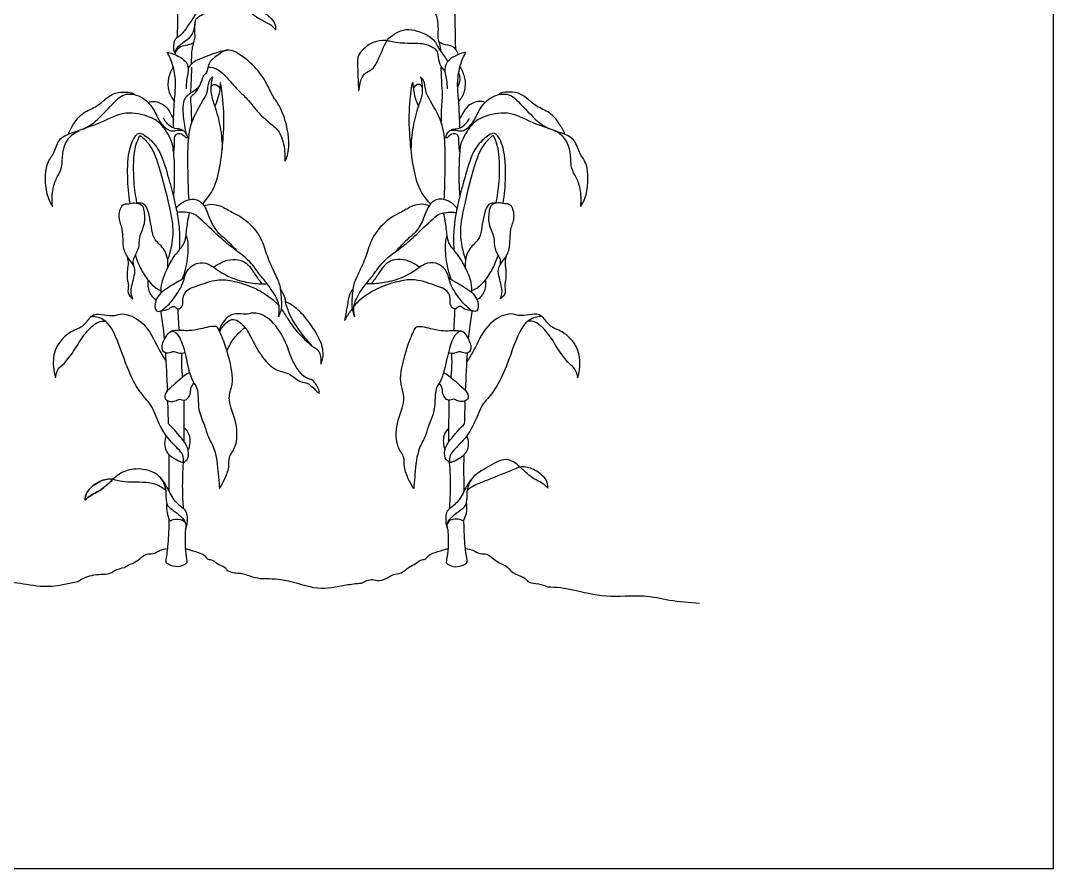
# Model space of a CAD drawing. Header units: millimetres. Extents: x 0.2 to 24.3, y 8.3 to 14.
# Drawn here: x 13.615 to 16.884, y 8.339 to 11.024 of the extents above; entities that cross this region are included whole.
import ezdxf

# ---------------------------------------------------------------- set-up
doc = ezdxf.new("R2010")
doc.units = ezdxf.units.MM
for name, color, linetype, true_color in [('AG-DIAGRAM', 7, 'Continuous', 0xfecc66), ('AG-PLANTS', 7, 'Continuous', 0x66ccff), ('X-VPRT', 6, 'Continuous', 0xff00ff)]:
    doc.layers.add(name, color=color, linetype=linetype, true_color=true_color)

msp = doc.modelspace()

# ---------------------------------------------------------------- linework, layer by layer
at = {"layer": 'AG-DIAGRAM'}
for points, knots in [([(13.9068, 9.5713), (13.8964, 9.5617), (13.8734, 9.538), (13.8305, 9.5185), (13.8226, 9.509), (13.8186, 9.5049), (13.819, 9.5138), (13.821, 9.5335), (13.8585, 9.5643), (13.8864, 9.5726), (13.9068, 9.5713)], [-0.676962, -0.676962, -0.676962, -0.676962, -0.433443, -0.141519, 0.030395, 0.030395, 0.030395, 0.245043, 0.527838, 0.790182, 0.790182, 0.790182, 0.790182]), ([(13.9448, 9.2919), (13.9525, 9.3003), (13.9795, 9.305), (14.0109, 9.3391), (14.0335, 9.3323), (14.0562, 9.3482), (14.0689, 9.3498), (14.0803, 9.3525)], [6.913221, 6.913221, 6.913221, 6.913221, 7.162719, 7.432729, 7.61855, 7.825475, 8.012018, 8.012018, 8.012018, 8.012018]), ([(14.1355, 9.3517), (14.1405, 9.3503), (14.1582, 9.3447), (14.1826, 9.3388), (14.1991, 9.3293), (14.2069, 9.3155), (14.2229, 9.3185), (14.2416, 9.2989), (14.2587, 9.2956), (14.2654, 9.2872), (14.2673, 9.2842)], [2.474074, 2.474074, 2.474074, 2.474074, 2.564569, 2.797773, 2.967414, 3.113003, 3.259356, 3.459927, 3.640238, 3.726762, 3.726762, 3.726762, 3.726762]), ([(14.8386, 9.2886), (14.8472, 9.2962), (14.8612, 9.2989), (14.8799, 9.3185), (14.8959, 9.3155), (14.9037, 9.3293), (14.9201, 9.3388), (14.9446, 9.3447), (14.9623, 9.3503), (14.9673, 9.3517)], [7.080779, 7.080779, 7.080779, 7.080779, 7.267547, 7.475301, 7.626894, 7.777697, 7.953413, 8.194969, 8.288704, 8.288704, 8.288704, 8.288704]), ([(15.0224, 9.3525), (15.0338, 9.3498), (15.0466, 9.3482), (15.0692, 9.3323), (15.0919, 9.3391), (15.1232, 9.305), (15.1503, 9.3003), (15.1613, 9.2871)], [-2.111486, -2.111486, -2.111486, -2.111486, -1.917724, -1.702791, -1.509778, -1.229319, -0.970166, -0.970166, -0.970166, -0.970166]), ([(13.2653, 9.2947), (13.2947, 9.2951), (13.3828, 9.2415), (13.4413, 9.2643), (13.5458, 9.2491), (13.6238, 9.2422), (13.6982, 9.2256), (13.7669, 9.2414), (13.7955, 9.2479)], [3.668704, 3.668704, 3.668704, 3.668704, 4.106285, 4.423471, 4.822129, 5.176903, 5.556035, 5.823104, 5.823104, 5.823104, 5.823104]), ([(13.7955, 9.2479), (13.8107, 9.2577), (13.8452, 9.2712), (13.875, 9.2694), (13.9009, 9.2732), (13.9114, 9.2837), (13.9336, 9.2905), (13.9448, 9.2919)], [5.823104, 5.823104, 5.823104, 5.823104, 6.116234, 6.336869, 6.530063, 6.681879, 6.913221, 6.913221, 6.913221, 6.913221]), ([(14.6932, 9.2424), (14.7037, 9.2489), (14.7293, 9.2573), (14.7484, 9.247), (14.7794, 9.2586), (14.7895, 9.2701), (14.8133, 9.2704), (14.8307, 9.2818), (14.8386, 9.2886)], [5.877446, 5.877446, 5.877446, 5.877446, 6.120031, 6.302371, 6.520517, 6.673715, 6.858598, 7.080779, 7.080779, 7.080779, 7.080779]), ([(15.1613, 9.2871), (15.1653, 9.2824), (15.175, 9.2738), (15.1894, 9.2676), (15.2134, 9.2588), (15.2221, 9.2419), (15.2553, 9.2414), (15.2732, 9.2344), (15.2827, 9.231)], [-0.970166, -0.970166, -0.970166, -0.970166, -0.799055, -0.638558, -0.442637, -0.278995, -0.060521, 0.157958, 0.157958, 0.157958, 0.157958]), ([(14.2673, 9.2842), (14.2732, 9.2804), (14.2861, 9.2741), (14.3069, 9.2745), (14.3235, 9.2717), (14.3421, 9.2634), (14.3616, 9.2589), (14.3716, 9.2572)], [3.7267618, 3.7267618, 3.7267618, 3.7267618, 3.9090541, 4.0888035, 4.2494541, 4.4277588, 4.6474264, 4.6474264, 4.6474264, 4.6474264]), ([(14.3716, 9.2572), (14.3985, 9.2573), (14.4684, 9.2543), (14.5523, 9.2162), (14.6278, 9.2354), (14.6772, 9.2411), (14.6932, 9.2424)], [4.647426, 4.647426, 4.647426, 4.647426, 4.893941, 5.308935, 5.688449, 5.877446, 5.877446, 5.877446, 5.877446]), ([(15.2827, 9.231), (15.3114, 9.2302), (15.3641, 9.2229), (15.4676, 9.1944), (15.5863, 9.2084), (15.6674, 9.1858), (15.7317, 9.1811), (15.7633, 9.1789)], [0.157958, 0.157958, 0.157958, 0.157958, 0.507822, 0.924989, 1.360763, 1.729037, 2.120616, 2.120616, 2.120616, 2.120616])]:
    msp.add_open_spline(points, degree=3, knots=knots, dxfattribs=at)
at = {"layer": 'AG-PLANTS'}
for points, knots in [([(14.1109, 10.9714), (14.1119, 10.999), (14.113, 11.0542), (14.1126, 11.0968), (14.1121, 11.118)], [0, 0, 0, 0, 0.3619, 0.6794063, 0.6794063, 0.6794063, 0.6794063]), ([(14.9919, 10.9332), (14.9908, 10.999), (14.9898, 11.0542), (14.9902, 11.0968), (14.9907, 11.118)], [0, 0, 0, 0, 0.3619, 0.6794063, 0.6794063, 0.6794063, 0.6794063]), ([(14.4214, 10.9946), (14.4193, 10.998), (14.4151, 11.0054), (14.389, 11.0203), (14.3649, 11.0307), (14.3351, 11.0562), (14.3186, 11.075), (14.2846, 11.0958), (14.2496, 11.1012), (14.1795, 11.0739), (14.1661, 11.0369), (14.1448, 11.0116), (14.1273, 10.9801), (14.1004, 10.9674), (14.0966, 10.9379), (14.1006, 10.9249), (14.1035, 10.9189)], [3.001391, 3.001391, 3.001391, 3.001391, 3.139353, 3.350972, 3.562154, 3.80562, 4.009123, 4.250913, 4.489698, 4.822479, 5.065886, 5.292781, 5.528983, 5.73772, 5.94176, 6.120172, 6.120172, 6.120172, 6.120172]), ([(14.1035, 10.9167), (14.1035, 10.9223), (14.1027, 10.935), (14.1332, 10.9587), (14.1507, 10.9695), (14.1648, 10.9923), (14.1669, 11.0236), (14.1711, 11.0341), (14.2107, 11.0566), (14.2692, 11.0511), (14.3217, 11.0591), (14.3343, 11.0647), (14.3748, 11.0593), (14.4021, 11.0372), (14.4207, 11.0163), (14.4218, 11.0014), (14.4214, 10.9946)], [0, 0, 0, 0, 0.162778, 0.401388, 0.585781, 0.788245, 1.006686, 1.135053, 1.386417, 1.703827, 1.985013, 2.132404, 2.376252, 2.616288, 2.821349, 3.001391, 3.001391, 3.001391, 3.001391]), ([(14.9351, 11.0233), (14.9337, 11.031), (14.931, 11.0419), (14.9201, 11.0632), (14.9128, 11.0713), (14.9089, 11.0751)], [0, 0, 0, 0, 0.1643518, 0.3560535, 0.5175609, 0.5175609, 0.5175609, 0.5175609]), ([(14.1555, 10.887), (14.1559, 10.905), (14.1565, 10.9347), (14.1627, 10.9545), (14.1679, 10.9721), (14.165, 10.9885), (14.1664, 11.0117), (14.1677, 11.0233)], [0.54148, 0.54148, 0.54148, 0.54148, 0.812974, 0.994043, 1.156618, 1.318623, 1.554096, 1.554096, 1.554096, 1.554096]), ([(14.9458, 10.9254), (14.9435, 10.9435), (14.94, 10.9545), (14.9349, 10.9721), (14.9378, 10.9885), (14.9364, 11.0117), (14.9351, 11.0233)], [0.7477215, 0.7477215, 0.7477215, 0.7477215, 0.9447326, 1.1216225, 1.2978912, 1.5540965, 1.5540965, 1.5540965, 1.5540965]), ([(14.6814, 10.8933), (14.6835, 10.7691), (14.6877, 10.8486), (14.7138, 10.8634), (14.7379, 10.8738), (14.7676, 10.9549), (14.7842, 10.9737), (14.8182, 10.9945), (14.8532, 10.9999), (14.9233, 10.9726), (14.9367, 10.9357), (14.9543, 10.9148), (14.9634, 10.8999), (14.9666, 10.8952)], [0, 0, 0, 0, 0.137962, 0.349581, 0.560762, 0.804229, 1.007732, 1.249522, 1.488307, 1.821087, 2.064495, 2.29139, 2.403045, 2.403045, 2.403045, 2.403045]), ([(14.1035, 10.9189), (14.1068, 10.9274), (14.116, 10.9459), (14.1511, 10.9475), (14.159, 10.9536), (14.1631, 10.956)], [6.1201718, 6.1201718, 6.1201718, 6.1201718, 6.3285056, 6.5528651, 6.7036201, 6.7036201, 6.7036201, 6.7036201]), ([(14.9575, 10.8655), (14.9478, 10.8751), (14.938, 10.891), (14.9359, 10.9223), (14.9317, 10.9328), (14.8921, 10.9553), (14.8336, 10.9498), (14.7811, 10.9578), (14.7685, 10.9634), (14.7279, 10.958), (14.7006, 10.9359), (14.682, 10.915), (14.6809, 10.9001), (14.6814, 10.8933)], [0.5294, 0.5294, 0.5294, 0.5294, 0.736589, 0.960129, 1.091492, 1.348723, 1.673541, 1.96129, 2.112121, 2.361661, 2.607299, 2.817146, 3.001391, 3.001391, 3.001391, 3.001391]), ([(14.9992, 10.9189), (14.996, 10.9274), (14.9868, 10.9459), (14.9516, 10.9475), (14.9438, 10.9536), (14.9396, 10.956)], [0, 0, 0, 0, 0.2083338, 0.4326932, 0.5834483, 0.5834483, 0.5834483, 0.5834483]), ([(14.0982, 10.6841), (14.0982, 10.6937), (14.0982, 10.7127), (14.1016, 10.7789), (14.1072, 10.8293), (14.0977, 10.8852), (14.0855, 10.9117), (14.0783, 10.9242)], [0, 0, 0, 0, 0.212442, 0.531632, 0.822948, 1.116508, 1.3783, 1.3783, 1.3783, 1.3783]), ([(14.0783, 10.9242), (14.0877, 10.9225), (14.1055, 10.9173), (14.1325, 10.9006), (14.1443, 10.8858), (14.1462, 10.866), (14.1443, 10.857)], [1.3783005, 1.3783005, 1.3783005, 1.3783005, 1.5903658, 1.8104225, 1.9815942, 2.190701, 2.190701, 2.190701, 2.190701]), ([(14.2958, 10.9244), (14.287, 10.929), (14.265, 10.935), (14.2412, 10.9155), (14.2066, 10.895), (14.2066, 10.8585), (14.1908, 10.8511), (14.1842, 10.8175), (14.1609, 10.7978), (14.1256, 10.7806), (14.129, 10.7185), (14.1334, 10.683), (14.1387, 10.6648)], [4.544462, 4.544462, 4.544462, 4.544462, 4.761289, 4.977401, 5.22452, 5.446896, 5.599764, 5.821772, 6.041201, 6.273714, 6.571138, 6.871245, 6.871245, 6.871245, 6.871245]), ([(14.1449, 10.8732), (14.1497, 10.8808), (14.1622, 10.8963), (14.1942, 10.9078), (14.2467, 10.9292), (14.262, 10.93), (14.2696, 10.9308)], [0, 0, 0, 0, 0.2066577, 0.4420632, 0.7387546, 0.9287932, 0.9287932, 0.9287932, 0.9287932]), ([(14.2074, 10.877), (14.2171, 10.8766), (14.2379, 10.874), (14.2695, 10.8428), (14.2935, 10.8123), (14.3213, 10.788), (14.3505, 10.7543), (14.3711, 10.7263), (14.4139, 10.6926), (14.4414, 10.6647), (14.453, 10.6072), (14.4495, 10.5724), (14.4584, 10.5913), (14.47, 10.6439), (14.4446, 10.7441), (14.4109, 10.7847), (14.3942, 10.8277), (14.3566, 10.8808), (14.3175, 10.9117), (14.2958, 10.9244)], [0, 0, 0, 0, 0.214876, 0.475033, 0.724628, 0.966724, 1.228638, 1.466999, 1.755205, 2.005556, 2.316393, 2.509092, 2.631987, 2.926583, 3.330722, 3.617718, 3.88114, 4.199344, 4.544462, 4.544462, 4.544462, 4.544462]), ([(15.0244, 10.9242), (15.0151, 10.9225), (14.9973, 10.9173), (14.9703, 10.9006), (14.9585, 10.8858), (14.9565, 10.866), (14.9585, 10.857)], [0, 0, 0, 0, 0.2120653, 0.432122, 0.6032937, 0.8124005, 0.8124005, 0.8124005, 0.8124005]), ([(15.0045, 10.6841), (15.0046, 10.6937), (15.0046, 10.7127), (15.0011, 10.7789), (14.9956, 10.8293), (15.0051, 10.8852), (15.0173, 10.9117), (15.0244, 10.9242)], [0, 0, 0, 0, 0.212442, 0.531632, 0.822948, 1.116508, 1.3783, 1.3783, 1.3783, 1.3783]), ([(14.0975, 10.8778), (14.0906, 10.867), (14.0803, 10.843), (14.08, 10.8012), (14.0933, 10.7782), (14.1015, 10.7685)], [0, 0, 0, 0, 0.246331, 0.4983731, 0.7436107, 0.7436107, 0.7436107, 0.7436107]), ([(14.1443, 10.857), (14.1424, 10.85), (14.1395, 10.8359), (14.1381, 10.8173), (14.1381, 10.808)], [2.190701, 2.190701, 2.190701, 2.190701, 2.3757048, 2.5853502, 2.5853502, 2.5853502, 2.5853502]), ([(14.1531, 10.7946), (14.154, 10.8109), (14.1556, 10.8437), (14.1564, 10.8659), (14.1568, 10.877)], [0, 0, 0, 0, 0.2787207, 0.5083027, 0.5083027, 0.5083027, 0.5083027]), ([(14.9489, 10.8088), (14.9483, 10.8209), (14.947, 10.8471), (14.9463, 10.8659), (14.9459, 10.877)], [0.0795456, 0.0795456, 0.0795456, 0.0795456, 0.2787207, 0.5083027, 0.5083027, 0.5083027, 0.5083027]), ([(14.9585, 10.857), (14.9603, 10.85), (14.9633, 10.8359), (14.9647, 10.8173), (14.9646, 10.808)], [0, 0, 0, 0, 0.1850039, 0.3946492, 0.3946492, 0.3946492, 0.3946492]), ([(15.0011, 10.8587), (15.0041, 10.8521), (15.0057, 10.8354), (15.0022, 10.8236), (14.9992, 10.8176)], [2.7725939, 2.7725939, 2.7725939, 2.7725939, 2.9403684, 3.1187807, 3.1187807, 3.1187807, 3.1187807]), ([(15.0052, 10.8778), (15.0122, 10.867), (15.0224, 10.843), (15.0227, 10.8012), (15.0095, 10.7782), (15.0013, 10.7685)], [0, 0, 0, 0, 0.246331, 0.4983731, 0.7436107, 0.7436107, 0.7436107, 0.7436107]), ([(14.1475, 10.4575), (14.1457, 10.4876), (14.1441, 10.5469), (14.1429, 10.6442), (14.157, 10.7187), (14.2058, 10.7904), (14.2066, 10.8111), (14.2117, 10.8392), (14.2224, 10.8466)], [0, 0, 0, 0, 0.399296, 0.809245, 1.183823, 1.559943, 1.762028, 1.996298, 1.996298, 1.996298, 1.996298]), ([(14.1908, 10.4435), (14.2065, 10.4627), (14.2409, 10.5014), (14.26, 10.6727), (14.2574, 10.7594), (14.2459, 10.8462), (14.2466, 10.8009), (14.2368, 10.7701), (14.2291, 10.7529)], [0, 0, 0, 0, 0.343174, 0.852086, 1.26012, 1.556771, 1.741914, 2.040625, 2.040625, 2.040625, 2.040625]), ([(14.2224, 10.8466), (14.2174, 10.8296), (14.2137, 10.7923), (14.2302, 10.753), (14.2484, 10.6864), (14.2523, 10.64), (14.2524, 10.6161)], [1.996298, 1.996298, 1.996298, 1.996298, 2.285891, 2.545031, 2.871923, 3.208385, 3.208385, 3.208385, 3.208385]), ([(14.2169, 10.8147), (14.2196, 10.8181), (14.2269, 10.8273), (14.2413, 10.8167), (14.2454, 10.8109)], [0, 0, 0, 0, 0.1428781, 0.326789, 0.326789, 0.326789, 0.326789]), ([(14.912, 10.4435), (14.8963, 10.4627), (14.8619, 10.5014), (14.8428, 10.6727), (14.8453, 10.7594), (14.8569, 10.8462), (14.8562, 10.8009), (14.866, 10.7701), (14.8737, 10.7529)], [0, 0, 0, 0, 0.343174, 0.852086, 1.26012, 1.556771, 1.741914, 2.040625, 2.040625, 2.040625, 2.040625]), ([(14.8804, 10.8466), (14.8853, 10.8296), (14.8891, 10.7923), (14.8725, 10.753), (14.8543, 10.6864), (14.8505, 10.64), (14.8503, 10.6161)], [0, 0, 0, 0, 0.289593, 0.548733, 0.875625, 1.212087, 1.212087, 1.212087, 1.212087]), ([(14.8859, 10.8147), (14.8832, 10.8181), (14.8759, 10.8273), (14.8615, 10.8167), (14.8574, 10.8109)], [0, 0, 0, 0, 0.1428781, 0.326789, 0.326789, 0.326789, 0.326789]), ([(14.9553, 10.4575), (14.9571, 10.4876), (14.9586, 10.5469), (14.9599, 10.6442), (14.9458, 10.7187), (14.8969, 10.7904), (14.8962, 10.8111), (14.891, 10.8392), (14.8804, 10.8466)], [0, 0, 0, 0, 0.399296, 0.809245, 1.183823, 1.559943, 1.762028, 1.996298, 1.996298, 1.996298, 1.996298]), ([(13.765, 10.6639), (13.7697, 10.6758), (13.7817, 10.6984), (13.8123, 10.7365), (13.8593, 10.7504), (13.9009, 10.796), (13.9395, 10.7986), (13.9654, 10.7977), (13.9726, 10.7922), (13.9757, 10.7897)], [0, 0, 0, 0, 0.246439, 0.516784, 0.794291, 1.099812, 1.343148, 1.539636, 1.678065, 1.678065, 1.678065, 1.678065]), ([(13.815, 10.6818), (13.8278, 10.689), (13.8535, 10.7026), (13.9112, 10.7682), (13.9458, 10.7975), (14.0038, 10.7855), (14.0393, 10.7409), (14.0489, 10.7098), (14.0751, 10.6796), (14.0944, 10.6738), (14.1043, 10.6764), (14.1296, 10.679), (14.1366, 10.669), (14.1434, 10.6559), (14.1406, 10.6485), (14.1253, 10.6697), (14.0995, 10.6636), (14.1014, 10.643), (14.1003, 10.6225), (14.099, 10.6131), (14.0982, 10.6085)], [-3.662644, -3.662644, -3.662644, -3.662644, -3.398482, -3.030303, -2.767788, -2.480322, -2.186796, -1.956269, -1.71048, -1.541465, -1.411996, -1.220629, -1.084521, -0.932911, -0.859956, -0.678716, -0.498497, -0.331093, -0.14898, 0, 0, 0, 0]), ([(14.1568, 10.7019), (14.1554, 10.7213), (14.1563, 10.7583), (14.1501, 10.7849), (14.1713, 10.7961), (14.1781, 10.8115), (14.1809, 10.8193)], [0, 0, 0, 0, 0.3031861, 0.4958442, 0.6735391, 0.8716241, 0.8716241, 0.8716241, 0.8716241]), ([(14.9459, 10.7019), (14.9474, 10.7213), (14.9464, 10.7583), (14.952, 10.7981), (14.9489, 10.8088)], [0, 0, 0, 0, 0.3090031, 0.5053577, 0.5053577, 0.5053577, 0.5053577]), ([(15.0046, 10.6085), (15.0038, 10.6131), (15.0025, 10.6225), (15.0014, 10.643), (15.0033, 10.6636), (14.9774, 10.6697), (14.9622, 10.6485), (14.9594, 10.6559), (14.9661, 10.669), (14.9732, 10.679), (14.9984, 10.6764), (15.0083, 10.6738), (15.0277, 10.6796), (15.0538, 10.7098), (15.0635, 10.7409), (15.0989, 10.7855), (15.157, 10.7975), (15.1915, 10.7682), (15.2493, 10.7026), (15.2749, 10.689), (15.2878, 10.6818)], [0, 0, 0, 0, 0.14898, 0.331093, 0.498497, 0.678716, 0.859956, 0.932911, 1.084521, 1.220629, 1.411996, 1.541465, 1.71048, 1.956269, 2.186796, 2.480322, 2.767788, 3.030303, 3.398482, 3.662644, 3.662644, 3.662644, 3.662644]), ([(15.3377, 10.6639), (15.3331, 10.6758), (15.321, 10.6984), (15.2904, 10.7365), (15.2435, 10.7504), (15.2019, 10.796), (15.1633, 10.7986), (15.1374, 10.7977), (15.1302, 10.7922), (15.127, 10.7897)], [0, 0, 0, 0, 0.246439, 0.516784, 0.794291, 1.099812, 1.343148, 1.539636, 1.678065, 1.678065, 1.678065, 1.678065]), ([(14.018, 10.7651), (14.0241, 10.7673), (14.0372, 10.7713), (14.0743, 10.7579), (14.0896, 10.7284), (14.0959, 10.718), (14.0986, 10.7127)], [0, 0, 0, 0, 0.1747512, 0.4156703, 0.6414554, 0.8093482, 0.8093482, 0.8093482, 0.8093482]), ([(15.0848, 10.7651), (15.0787, 10.7673), (15.0656, 10.7713), (15.0285, 10.7579), (15.0131, 10.7284), (15.0068, 10.718), (15.0042, 10.7127)], [0, 0, 0, 0, 0.1747512, 0.4156703, 0.6414554, 0.8093482, 0.8093482, 0.8093482, 0.8093482]), ([(14.0982, 10.6085), (14.0977, 10.6186), (14.0964, 10.6391), (14.064, 10.6959), (14.0245, 10.7218), (13.9429, 10.7409), (13.8704, 10.6987), (13.7765, 10.67), (13.7312, 10.6492), (13.7199, 10.5996), (13.6896, 10.5701), (13.6919, 10.4762), (13.7071, 10.4494), (13.7152, 10.4359)], [-3.350924, -3.350924, -3.350924, -3.350924, -3.132152, -2.820757, -2.544596, -2.197662, -1.831657, -1.436867, -1.1664, -0.900963, -0.644396, -0.273625, 0, 0, 0, 0]), ([(15.3876, 10.4359), (15.3957, 10.4494), (15.4108, 10.4762), (15.4132, 10.5701), (15.3828, 10.5996), (15.3716, 10.6492), (15.3262, 10.67), (15.2324, 10.6987), (15.1599, 10.7409), (15.0783, 10.7218), (15.0388, 10.6959), (15.0064, 10.6391), (15.0051, 10.6186), (15.0046, 10.6085)], [0, 0, 0, 0, 0.273625, 0.644396, 0.900963, 1.1664, 1.436867, 1.831657, 2.197662, 2.544596, 2.820757, 3.132152, 3.350924, 3.350924, 3.350924, 3.350924]), ([(14.129, 10.676), (14.1257, 10.6778), (14.1186, 10.6824), (14.0942, 10.6801), (14.073, 10.7027), (14.0669, 10.7157)], [0, 0, 0, 0, 0.1336569, 0.3207763, 0.5820044, 0.5820044, 0.5820044, 0.5820044]), ([(14.9737, 10.676), (14.977, 10.6778), (14.9841, 10.6824), (15.0085, 10.6801), (15.0297, 10.7027), (15.0358, 10.7157)], [0, 0, 0, 0, 0.1336569, 0.3207763, 0.5820044, 0.5820044, 0.5820044, 0.5820044]), ([(13.7152, 10.4359), (13.7128, 10.4544), (13.7146, 10.4916), (13.7291, 10.53), (13.7466, 10.5553), (13.7456, 10.6011), (13.7579, 10.6483), (13.785, 10.6694), (13.7994, 10.6764)], [0, 0, 0, 0, 0.297623, 0.54943, 0.76397, 1.028508, 1.303604, 1.579005, 1.579005, 1.579005, 1.579005]), ([(13.9612, 10.4452), (13.9562, 10.4733), (13.9519, 10.5296), (13.9539, 10.6158), (13.9806, 10.6699), (13.999, 10.6669), (14.0166, 10.6546), (14.0564, 10.6187), (14.0797, 10.5351), (14.0982, 10.4713), (14.1064, 10.4301), (14.11, 10.4162), (14.1187, 10.3584), (14.1182, 10.3188), (14.1166, 10.2974)], [0, 0, 0, 0, 0.367537, 0.744329, 1.030484, 1.174215, 1.352799, 1.637044, 2.009142, 2.342453, 2.587707, 2.738224, 3.032734, 3.352022, 3.352022, 3.352022, 3.352022]), ([(15.1416, 10.4452), (15.1466, 10.4733), (15.1509, 10.5296), (15.1489, 10.6158), (15.1221, 10.6699), (15.1038, 10.6669), (15.0862, 10.6546), (15.0464, 10.6187), (15.0231, 10.5351), (15.0046, 10.4713), (14.9964, 10.4301), (14.9928, 10.4162), (14.9841, 10.3584), (14.9846, 10.3188), (14.9861, 10.2974)], [0, 0, 0, 0, 0.367537, 0.744329, 1.030484, 1.174215, 1.352799, 1.637044, 2.009142, 2.342453, 2.587707, 2.738224, 3.032734, 3.352022, 3.352022, 3.352022, 3.352022]), ([(15.3876, 10.4359), (15.39, 10.4544), (15.3882, 10.4916), (15.3737, 10.53), (15.3561, 10.5553), (15.3572, 10.6011), (15.3449, 10.6483), (15.3178, 10.6694), (15.3034, 10.6764)], [0, 0, 0, 0, 0.297623, 0.54943, 0.76397, 1.028508, 1.303604, 1.579005, 1.579005, 1.579005, 1.579005]), ([(13.983, 10.4462), (13.9783, 10.4689), (13.9716, 10.5129), (13.971, 10.6099), (13.9834, 10.6426), (13.9893, 10.6565)], [0, 0, 0, 0, 0.3317553, 0.7228644, 0.9776505, 0.9776505, 0.9776505, 0.9776505]), ([(13.9974, 10.6573), (14.0064, 10.6496), (14.0275, 10.628), (14.0546, 10.565), (14.0907, 10.4137), (14.0999, 10.3509), (14.0893, 10.2927), (14.0797, 10.267)], [0.99905, 0.99905, 0.99905, 0.99905, 1.215389, 1.554231, 2.048195, 2.374316, 2.735624, 2.735624, 2.735624, 2.735624]), ([(15.1053, 10.6573), (15.0963, 10.6496), (15.0752, 10.628), (15.0481, 10.565), (15.0121, 10.4137), (15.0029, 10.3509), (15.0134, 10.2927), (15.0231, 10.267)], [0.04535, 0.04535, 0.04535, 0.04535, 0.261689, 0.600531, 1.094496, 1.420616, 1.781924, 1.781924, 1.781924, 1.781924]), ([(15.1198, 10.4462), (15.1245, 10.4689), (15.1312, 10.5129), (15.1318, 10.6099), (15.1194, 10.6426), (15.1135, 10.6565)], [0, 0, 0, 0, 0.3317553, 0.7228643, 0.9776505, 0.9776505, 0.9776505, 0.9776505]), ([(14.0982, 10.6085), (14.1003, 10.5813), (14.1017, 10.5267), (14.0998, 10.4873), (14.0983, 10.4677)], [0, 0, 0, 0, 0.3596501, 0.6652787, 0.6652787, 0.6652787, 0.6652787]), ([(15.0046, 10.6085), (15.0025, 10.5813), (15.001, 10.5267), (15.003, 10.4873), (15.0045, 10.4677)], [0, 0, 0, 0, 0.3596501, 0.6652787, 0.6652787, 0.6652787, 0.6652787]), ([(13.9693, 10.1432), (13.9665, 10.1511), (13.9601, 10.1674), (13.9756, 10.2154), (13.9779, 10.2424), (13.9567, 10.2701), (13.9362, 10.2994), (13.941, 10.3651), (13.9214, 10.3963), (13.9325, 10.4452), (13.9564, 10.443), (13.9751, 10.4495), (13.9999, 10.4415), (14.0054, 10.4213), (14.0099, 10.3789), (13.9859, 10.3381), (13.9921, 10.3026), (13.967, 10.2677), (13.9698, 10.2574), (13.9713, 10.249)], [1.140527, 1.140527, 1.140527, 1.140527, 1.339377, 1.616709, 1.821919, 2.046437, 2.284525, 2.597215, 2.844345, 3.098095, 3.272253, 3.450471, 3.639284, 3.812787, 4.068734, 4.33749, 4.573417, 4.821758, 4.970479, 4.970479, 4.970479, 4.970479]), ([(14.0808, 10.2425), (14.0817, 10.2609), (14.0765, 10.2994), (14.0366, 10.3283), (14.0294, 10.3601), (14.0185, 10.4333), (14.0013, 10.4456), (13.9886, 10.4471), (13.983, 10.4462)], [-1.463941, -1.463941, -1.463941, -1.463941, -1.168763, -0.904903, -0.673068, -0.336736, -0.16466, 0, 0, 0, 0]), ([(14.1065, 10.4303), (14.1127, 10.4381), (14.1274, 10.4514), (14.1653, 10.4649), (14.1978, 10.4419), (14.2112, 10.3975), (14.2337, 10.3549), (14.266, 10.3313), (14.2899, 10.3052), (14.3018, 10.2921)], [0, 0, 0, 0, 0.216686, 0.456846, 0.690539, 0.960963, 1.233747, 1.48414, 1.773358, 1.773358, 1.773358, 1.773358]), ([(14.1952, 10.4375), (14.2023, 10.4405), (14.2182, 10.4452), (14.2525, 10.437), (14.2878, 10.4141), (14.3235, 10.3986), (14.3758, 10.3441), (14.3909, 10.2867), (14.4113, 10.2379), (14.4341, 10.1936), (14.4362, 10.1739), (14.4435, 10.1188), (14.4353, 10.0971), (14.4309, 10.086)], [0, 0, 0, 0, 0.191518, 0.423453, 0.678864, 0.928859, 1.266873, 1.574193, 1.867753, 2.139865, 2.3215, 2.609784, 2.847537, 2.847537, 2.847537, 2.847537]), ([(14.9076, 10.4375), (14.9004, 10.4405), (14.8846, 10.4452), (14.8503, 10.437), (14.815, 10.4141), (14.7792, 10.3986), (14.7269, 10.3441), (14.7118, 10.2867), (14.6915, 10.2379), (14.6686, 10.1936), (14.6666, 10.1739), (14.6593, 10.1188), (14.6674, 10.0971), (14.6718, 10.086)], [0, 0, 0, 0, 0.191518, 0.423453, 0.678864, 0.928859, 1.266873, 1.574193, 1.867753, 2.139865, 2.3215, 2.609784, 2.847537, 2.847537, 2.847537, 2.847537]), ([(14.9962, 10.4303), (14.9901, 10.4381), (14.9754, 10.4514), (14.9374, 10.4649), (14.905, 10.4419), (14.8916, 10.3975), (14.8691, 10.3549), (14.8367, 10.3313), (14.8129, 10.3052), (14.801, 10.2921)], [0, 0, 0, 0, 0.216686, 0.456846, 0.690539, 0.960963, 1.233747, 1.48414, 1.773358, 1.773358, 1.773358, 1.773358]), ([(15.1198, 10.4462), (15.1142, 10.4471), (15.1014, 10.4456), (15.0843, 10.4333), (15.0734, 10.3601), (15.0662, 10.3283), (15.0262, 10.2994), (15.0211, 10.2609), (15.022, 10.2425)], [0, 0, 0, 0, 0.16466, 0.336736, 0.673068, 0.904903, 1.168763, 1.463941, 1.463941, 1.463941, 1.463941]), ([(15.1335, 10.1432), (15.1363, 10.1511), (15.1427, 10.1674), (15.1272, 10.2154), (15.1249, 10.2424), (15.1461, 10.2701), (15.1665, 10.2994), (15.1617, 10.3651), (15.1814, 10.3963), (15.1703, 10.4452), (15.1464, 10.443), (15.1277, 10.4495), (15.1028, 10.4415), (15.0973, 10.4213), (15.0929, 10.3789), (15.1169, 10.3381), (15.1107, 10.3026), (15.1357, 10.2677), (15.1329, 10.2574), (15.1315, 10.249)], [0, 0, 0, 0, 0.198849, 0.476182, 0.681392, 0.90591, 1.143998, 1.456687, 1.703818, 1.957568, 2.131725, 2.309943, 2.498756, 2.67226, 2.928206, 3.196962, 3.43289, 3.681231, 3.829952, 3.829952, 3.829952, 3.829952]), ([(14.4309, 10.086), (14.4333, 10.1003), (14.4376, 10.1305), (14.3953, 10.1925), (14.37, 10.2188), (14.3425, 10.2643), (14.2758, 10.3098), (14.2373, 10.3452), (14.177, 10.4026), (14.1601, 10.4146), (14.1253, 10.4197), (14.1095, 10.4163)], [2.847537, 2.847537, 2.847537, 2.847537, 3.109684, 3.444594, 3.688226, 3.972878, 4.32469, 4.629249, 4.981331, 5.168637, 5.445368, 5.445368, 5.445368, 5.445368]), ([(14.1385, 10.3424), (14.1394, 10.3582), (14.1435, 10.3895), (14.1474, 10.4066), (14.1495, 10.4151)], [0, 0, 0, 0, 0.2734132, 0.477283, 0.477283, 0.477283, 0.477283]), ([(14.6718, 10.086), (14.6694, 10.1003), (14.6651, 10.1305), (14.7075, 10.1925), (14.7328, 10.2188), (14.7603, 10.2643), (14.827, 10.3098), (14.8655, 10.3452), (14.9258, 10.4026), (14.9426, 10.4146), (14.9775, 10.4197), (14.9932, 10.4163)], [0, 0, 0, 0, 0.262147, 0.597057, 0.84069, 1.125342, 1.477153, 1.781712, 2.133794, 2.3211, 2.597831, 2.597831, 2.597831, 2.597831]), ([(14.9643, 10.3424), (14.9633, 10.3582), (14.9592, 10.3895), (14.9554, 10.4066), (14.9533, 10.4151)], [0, 0, 0, 0, 0.2734132, 0.477283, 0.477283, 0.477283, 0.477283]), ([(14.0598, 10.1624), (14.0593, 10.1732), (14.0593, 10.1954), (14.0804, 10.2436), (14.1018, 10.2821), (14.1313, 10.3122), (14.1365, 10.3326), (14.1385, 10.3424)], [0, 0, 0, 0, 0.225943, 0.510912, 0.779831, 1.032969, 1.250867, 1.250867, 1.250867, 1.250867]), ([(14.1385, 10.3424), (14.1402, 10.3375), (14.1447, 10.3271), (14.1445, 10.2673), (14.1335, 10.2257), (14.1251, 10.2043)], [1.2508668, 1.2508668, 1.2508668, 1.2508668, 1.4078644, 1.7062432, 2.0361887, 2.0361887, 2.0361887, 2.0361887]), ([(14.9643, 10.3424), (14.9626, 10.3375), (14.9581, 10.3271), (14.9583, 10.2673), (14.9693, 10.2257), (14.9777, 10.2043)], [0, 0, 0, 0, 0.1569976, 0.4553764, 0.7853219, 0.7853219, 0.7853219, 0.7853219]), ([(15.043, 10.1624), (15.0434, 10.1732), (15.0434, 10.1954), (15.0224, 10.2436), (15.001, 10.2821), (14.9715, 10.3122), (14.9662, 10.3326), (14.9643, 10.3424)], [0, 0, 0, 0, 0.225943, 0.510912, 0.779831, 1.032969, 1.250867, 1.250867, 1.250867, 1.250867]), ([(13.9516, 10.2779), (13.9538, 10.2695), (13.9558, 10.2509), (13.9515, 10.237), (13.9514, 10.1995), (13.9578, 10.1868), (13.9504, 10.1606), (13.9629, 10.148), (13.9693, 10.1432)], [0, 0, 0, 0, 0.203597, 0.363226, 0.599551, 0.752689, 0.946485, 1.140527, 1.140527, 1.140527, 1.140527]), ([(13.9775, 10.2822), (13.9806, 10.2713), (13.9885, 10.2492), (14.0105, 10.2094), (14.0413, 10.175), (14.0539, 10.1714), (14.0596, 10.1696)], [0, 0, 0, 0, 0.2325945, 0.5048895, 0.7703965, 0.9388379, 0.9388379, 0.9388379, 0.9388379]), ([(14.2253, 10.2427), (14.2334, 10.2492), (14.251, 10.26), (14.2858, 10.2711), (14.3178, 10.2644), (14.3404, 10.2474), (14.3556, 10.2201), (14.3706, 10.2006), (14.3781, 10.1906)], [0, 0, 0, 0, 0.220939, 0.458475, 0.681312, 0.88746, 1.108321, 1.351643, 1.351643, 1.351643, 1.351643]), ([(14.8774, 10.2427), (14.8694, 10.2492), (14.8518, 10.26), (14.817, 10.2711), (14.785, 10.2644), (14.7624, 10.2474), (14.7472, 10.2201), (14.7321, 10.2006), (14.7246, 10.1906)], [0, 0, 0, 0, 0.220939, 0.458475, 0.681312, 0.88746, 1.108321, 1.351643, 1.351643, 1.351643, 1.351643]), ([(15.1253, 10.2822), (15.1221, 10.2713), (15.1142, 10.2492), (15.0923, 10.2094), (15.0615, 10.175), (15.0489, 10.1714), (15.0432, 10.1696)], [0, 0, 0, 0, 0.2325945, 0.5048895, 0.7703965, 0.9388379, 0.9388379, 0.9388379, 0.9388379]), ([(15.1512, 10.2779), (15.1489, 10.2695), (15.147, 10.2509), (15.1512, 10.237), (15.1513, 10.1995), (15.145, 10.1868), (15.1524, 10.1606), (15.1399, 10.148), (15.1335, 10.1432)], [0, 0, 0, 0, 0.203597, 0.363226, 0.599551, 0.752689, 0.946485, 1.140527, 1.140527, 1.140527, 1.140527]), ([(14.0587, 10.1044), (14.0692, 10.1122), (14.089, 10.1278), (14.1265, 10.1821), (14.1327, 10.211), (14.1421, 10.238), (14.1743, 10.2608), (14.2106, 10.2553), (14.239, 10.231), (14.2916, 10.2033), (14.3495, 10.1911), (14.3799, 10.1902), (14.3948, 10.1908)], [1.596975, 1.596975, 1.596975, 1.596975, 1.846002, 2.16391, 2.380946, 2.586649, 2.826943, 3.056507, 3.297468, 3.603592, 3.909881, 4.175972, 4.175972, 4.175972, 4.175972]), ([(15.0441, 10.1044), (15.0336, 10.1122), (15.0138, 10.1278), (14.9762, 10.1821), (14.9701, 10.211), (14.9607, 10.238), (14.9285, 10.2608), (14.8921, 10.2553), (14.8637, 10.231), (14.8112, 10.2033), (14.7533, 10.1911), (14.7229, 10.1902), (14.708, 10.1908)], [0, 0, 0, 0, 0.249027, 0.566935, 0.783971, 0.989674, 1.229968, 1.459532, 1.700493, 2.006617, 2.312907, 2.578997, 2.578997, 2.578997, 2.578997]), ([(14.0176, 10.203), (14.0155, 10.1902), (14.0181, 10.1625), (14.0344, 10.1458), (14.0432, 10.1394)], [0, 0, 0, 0, 0.248131, 0.4756457, 0.4756457, 0.4756457, 0.4756457]), ([(14.1334, 10.2116), (14.1305, 10.2089), (14.1247, 10.2022), (14.0757, 10.1786), (14.0368, 10.1431), (14.0399, 10.1002), (14.0595, 10.1048), (14.0846, 10.1089), (14.0971, 10.1227), (14.1072, 10.114), (14.1133, 10.1084), (14.1322, 10.1213), (14.1243, 10.148), (14.1423, 10.1739), (14.1647, 10.1807), (14.2308, 10.2063), (14.2756, 10.2024), (14.3386, 10.1871), (14.3939, 10.1562), (14.4196, 10.1354), (14.4326, 10.1201)], [0, 0, 0, 0, 0.138315, 0.428303, 0.723795, 0.948051, 1.100657, 1.306738, 1.46427, 1.59376, 1.700187, 1.865663, 2.068224, 2.277552, 2.472849, 2.802581, 3.075496, 3.39368, 3.712361, 3.991151, 3.991151, 3.991151, 3.991151]), ([(14.9693, 10.2116), (14.9723, 10.2089), (14.9781, 10.2022), (15.027, 10.1786), (15.066, 10.1431), (15.0629, 10.1002), (15.0433, 10.1048), (15.0181, 10.1089), (15.0056, 10.1227), (14.9955, 10.114), (14.9894, 10.1084), (14.9705, 10.1213), (14.9784, 10.148), (14.9605, 10.1739), (14.9381, 10.1807), (14.872, 10.2063), (14.8272, 10.2024), (14.7642, 10.1871), (14.7088, 10.1562), (14.6832, 10.1354), (14.6702, 10.1201)], [0, 0, 0, 0, 0.138315, 0.428303, 0.723795, 0.948051, 1.100657, 1.306738, 1.46427, 1.59376, 1.700187, 1.865663, 2.068224, 2.277552, 2.472849, 2.802581, 3.075496, 3.39368, 3.712361, 3.991151, 3.991151, 3.991151, 3.991151]), ([(15.0851, 10.203), (15.0872, 10.1902), (15.0847, 10.1625), (15.0684, 10.1458), (15.0596, 10.1394)], [0, 0, 0, 0, 0.248131, 0.4756457, 0.4756457, 0.4756457, 0.4756457]), ([(14.4364, 10.1731), (14.443, 10.1652), (14.4521, 10.1452), (14.4511, 10.1335), (14.4669, 10.0842), (14.4998, 10.0369), (14.5238, 10.0077), (14.5367, 9.9942)], [0, 0, 0, 0, 0.220976, 0.358782, 0.634188, 0.944046, 1.241797, 1.241797, 1.241797, 1.241797]), ([(14.6664, 10.1731), (14.6598, 10.1652), (14.6506, 10.1452), (14.6516, 10.1335), (14.6399, 10.0746)], [0, 0, 0, 0, 0.220976, 1.241797, 1.241797, 1.241797, 1.241797]), ([(14.1169, 10.0426), (14.1146, 10.0638), (14.1133, 10.1066), (14.1134, 10.1095), (14.1135, 10.1109)], [0, 0, 0, 0, 0.3180962, 0.4013727, 0.4013727, 0.4013727, 0.4013727]), ([(14.4389, 10.1118), (14.4465, 10.1013), (14.4629, 10.0746), (14.4877, 10.0392), (14.5347, 9.9921), (14.5607, 9.9823), (14.5668, 9.9503), (14.5646, 9.9364)], [4.048079, 4.048079, 4.048079, 4.048079, 4.259515, 4.542076, 4.86044, 5.06454, 5.322608, 5.322608, 5.322608, 5.322608]), ([(14.5646, 9.9364), (14.5671, 9.9414), (14.5723, 9.9527), (14.5744, 10.0015), (14.5205, 10.081), (14.4865, 10.1161), (14.4635, 10.1289), (14.4524, 10.1338)], [5.322608, 5.322608, 5.322608, 5.322608, 5.484856, 5.751543, 6.141276, 6.422573, 6.662201, 6.662201, 6.662201, 6.662201]), ([(14.9859, 10.0426), (14.9882, 10.0638), (14.9895, 10.1066), (14.9893, 10.1095), (14.9893, 10.1109)], [0, 0, 0, 0, 0.3180962, 0.4013727, 0.4013727, 0.4013727, 0.4013727]), ([(14.1301, 9.6244), (14.1305, 9.6328), (14.1317, 9.6529), (14.0882, 9.6884), (14.0517, 9.7435), (14.0305, 9.8054), (14.0086, 9.8273), (13.972, 9.8743), (13.937, 9.9646), (13.9, 10.0719), (13.8528, 10.0866), (13.8336, 10.0887), (13.8147, 10.0527), (13.7712, 10.0423), (13.7191, 9.9913), (13.7163, 9.928), (13.7212, 9.9041), (13.7247, 9.8927)], [0.679032, 0.679032, 0.679032, 0.679032, 0.878883, 1.165691, 1.498481, 1.813621, 2.030736, 2.326016, 2.729351, 3.147554, 3.405268, 3.561949, 3.795228, 4.060074, 4.39019, 4.698591, 4.936128, 4.936128, 4.936128, 4.936128]), ([(13.7247, 9.8927), (13.7256, 9.9023), (13.7315, 9.9229), (13.7551, 9.9384), (13.7884, 9.9847), (13.8166, 10.0343), (13.8575, 10.0731), (13.875, 10.0723), (13.8826, 10.0721)], [4.936128, 4.936128, 4.936128, 4.936128, 5.149853, 5.357261, 5.653283, 5.964952, 6.252109, 6.442377, 6.442377, 6.442377, 6.442377]), ([(13.8363, 10.085), (13.8404, 10.0884), (13.8471, 10.0997), (13.9098, 10.0859), (13.9231, 10.0955), (13.9563, 10.0959), (14.0172, 10.0611), (14.0512, 9.9803), (14.0679, 9.9567), (14.0754, 9.9445)], [0, 0, 0, 0, 0.15847, 0.462703, 0.623499, 0.835567, 1.163819, 1.532375, 1.793288, 1.793288, 1.793288, 1.793288]), ([(14.2449, 10.0381), (14.2489, 10.0488), (14.2627, 10.0669), (14.2907, 10.0857), (14.3272, 10.0534), (14.3461, 10.0157), (14.3731, 9.9643), (14.4185, 9.9127), (14.4667, 9.9102), (14.4986, 9.8755), (14.5278, 9.881), (14.5629, 9.8337), (14.5585, 9.8579), (14.5413, 9.8889), (14.5139, 9.889), (14.4734, 9.9416), (14.4571, 10.0051), (14.4147, 10.0755), (14.361, 10.1032), (14.3317, 10.0928), (14.305, 10.0963), (14.2711, 10.0936), (14.2475, 10.0606), (14.2426, 10.0427)], [0, 0, 0, 0, 0.232477, 0.44224, 0.698034, 0.960648, 1.26575, 1.587584, 1.856958, 2.112303, 2.327369, 2.585998, 2.717345, 2.952111, 3.147184, 3.455066, 3.786313, 4.144726, 4.440118, 4.651206, 4.853493, 5.076869, 5.373206, 5.373206, 5.373206, 5.373206]), ([(15.378, 9.8927), (15.3816, 9.9041), (15.3864, 9.928), (15.3837, 9.9913), (15.3316, 10.0423), (15.2881, 10.0527), (15.2692, 10.0887), (15.25, 10.0866), (15.2028, 10.0719), (15.1658, 9.9646), (15.1308, 9.8743), (15.0942, 9.8273), (15.0722, 9.8054), (15.0511, 9.7435), (15.0146, 9.6884), (14.971, 9.6529), (14.9723, 9.6328), (14.9727, 9.6244)], [0, 0, 0, 0, 0.237537, 0.545938, 0.876054, 1.140901, 1.37418, 1.53086, 1.788574, 2.206777, 2.610112, 2.905392, 3.122507, 3.437648, 3.770437, 4.057245, 4.257097, 4.257097, 4.257097, 4.257097]), ([(15.2665, 10.085), (15.2624, 10.0884), (15.2557, 10.0997), (15.193, 10.0859), (15.1797, 10.0955), (15.1465, 10.0959), (15.0856, 10.0611), (15.0516, 9.9803), (15.0349, 9.9567), (15.0274, 9.9445)], [0, 0, 0, 0, 0.15847, 0.462703, 0.623499, 0.835567, 1.163819, 1.532375, 1.793288, 1.793288, 1.793288, 1.793288]), ([(15.378, 9.8927), (15.3771, 9.9023), (15.3713, 9.9229), (15.3476, 9.9384), (15.3144, 9.9847), (15.2861, 10.0343), (15.2453, 10.0731), (15.2278, 10.0723), (15.2202, 10.0721)], [0, 0, 0, 0, 0.213724, 0.421133, 0.717155, 1.028823, 1.315981, 1.506248, 1.506248, 1.506248, 1.506248]), ([(14.064, 9.9799), (14.0629, 9.9846), (14.0588, 9.9944), (14.0795, 10.0364), (14.0996, 10.0439), (14.123, 10.0173), (14.1373, 9.9616), (14.1546, 9.8797), (14.1784, 9.8622), (14.1735, 9.7899), (14.1977, 9.7439), (14.2067, 9.7039), (14.2342, 9.6631), (14.2406, 9.5786), (14.2431, 9.5543), (14.244, 9.5418)], [0, 0, 0, 0, 0.152638, 0.4163, 0.580155, 0.792757, 1.106168, 1.463448, 1.669032, 1.993314, 2.284078, 2.530485, 2.809681, 3.170295, 3.414535, 3.414535, 3.414535, 3.414535]), ([(14.244, 9.5418), (14.25, 9.5511), (14.2601, 9.5705), (14.2766, 9.6089), (14.2707, 9.6424), (14.3, 9.6737), (14.3024, 9.7502), (14.2675, 9.8195), (14.2832, 9.8643), (14.2887, 9.9025), (14.2632, 10.0004), (14.2421, 10.0441), (14.2336, 10.0604), (14.1823, 10.0467), (14.1496, 10.0413), (14.1254, 10.0424), (14.0978, 10.0433), (14.0908, 10.0396), (14.0875, 10.038)], [3.414535, 3.414535, 3.414535, 3.414535, 3.644091, 3.897738, 4.119082, 4.364611, 4.706263, 5.054198, 5.311859, 5.558842, 5.96037, 6.237441, 6.381388, 6.658451, 6.895618, 7.091864, 7.296439, 7.429066, 7.429066, 7.429066, 7.429066]), ([(14.2677, 9.978), (14.2737, 9.9927), (14.2895, 10.0206), (14.3121, 10.0427), (14.3245, 10.0522)], [0, 0, 0, 0, 0.273733, 0.5458234, 0.5458234, 0.5458234, 0.5458234]), ([(14.8588, 9.5418), (14.8528, 9.5511), (14.8427, 9.5705), (14.8261, 9.6089), (14.8321, 9.6424), (14.8028, 9.6737), (14.8004, 9.7502), (14.8353, 9.8195), (14.8196, 9.8643), (14.8141, 9.9025), (14.8396, 10.0004), (14.8607, 10.0441), (14.8692, 10.0604), (14.9205, 10.0467), (14.9531, 10.0413), (14.9773, 10.0424), (15.005, 10.0433), (15.0119, 10.0396), (15.0153, 10.038)], [3.414535, 3.414535, 3.414535, 3.414535, 3.644091, 3.897738, 4.119082, 4.364611, 4.706263, 5.054198, 5.311859, 5.558842, 5.96037, 6.237441, 6.381388, 6.658451, 6.895618, 7.091864, 7.296439, 7.429066, 7.429066, 7.429066, 7.429066]), ([(15.0387, 9.9799), (15.0399, 9.9846), (15.044, 9.9944), (15.0233, 10.0364), (15.0031, 10.0439), (14.9798, 10.0173), (14.9654, 9.9616), (14.9482, 9.8797), (14.9243, 9.8622), (14.9292, 9.7899), (14.905, 9.7439), (14.8961, 9.7039), (14.8686, 9.6631), (14.8622, 9.5786), (14.8596, 9.5543), (14.8588, 9.5418)], [0, 0, 0, 0, 0.152638, 0.4163, 0.580155, 0.792757, 1.106168, 1.463448, 1.669032, 1.993314, 2.284078, 2.530485, 2.809681, 3.170295, 3.414535, 3.414535, 3.414535, 3.414535]), ([(14.1343, 9.9719), (14.1292, 9.9701), (14.1181, 9.9681), (14.1045, 9.9745), (14.0943, 9.976), (14.0769, 9.9676), (14.0691, 9.973), (14.064, 9.9799)], [-0.8309732, -0.8309732, -0.8309732, -0.8309732, -0.6499355, -0.4803018, -0.3373912, -0.1469906, 0, 0, 0, 0]), ([(15.0387, 9.9799), (15.0336, 9.973), (15.0259, 9.9676), (15.0084, 9.976), (14.9983, 9.9745), (14.9846, 9.9681), (14.9736, 9.9701), (14.9685, 9.9719)], [0, 0, 0, 0, 0.1469906, 0.3373912, 0.4803018, 0.6499355, 0.8309732, 0.8309732, 0.8309732, 0.8309732]), ([(14.1247, 9.9697), (14.1239, 9.9593), (14.123, 9.9384), (14.1249, 9.9089), (14.1269, 9.8943)], [0, 0, 0, 0, 0.2227481, 0.4869467, 0.4869467, 0.4869467, 0.4869467]), ([(14.9781, 9.9697), (14.9789, 9.9593), (14.9798, 9.9384), (14.9779, 9.9089), (14.9759, 9.8943)], [0, 0, 0, 0, 0.2227481, 0.4869467, 0.4869467, 0.4869467, 0.4869467]), ([(14.1492, 9.9101), (14.1285, 9.8975), (14.0939, 9.8655), (14.0696, 9.844), (14.0706, 9.8177), (14.1051, 9.8165), (14.117, 9.8288), (14.1357, 9.8147), (14.1548, 9.8419), (14.1508, 9.8581), (14.1587, 9.8706), (14.1631, 9.8757)], [0, 0, 0, 0, 0.338965, 0.56143, 0.731305, 0.943931, 1.098345, 1.261101, 1.465483, 1.627999, 1.806304, 1.806304, 1.806304, 1.806304]), ([(14.9536, 9.9101), (14.9743, 9.8975), (15.0088, 9.8655), (15.0332, 9.844), (15.0322, 9.8177), (14.9977, 9.8165), (14.9858, 9.8288), (14.9671, 9.8147), (14.948, 9.8419), (14.952, 9.8581), (14.944, 9.8706), (14.9397, 9.8757)], [0, 0, 0, 0, 0.338965, 0.56143, 0.731305, 0.943931, 1.098345, 1.261101, 1.465483, 1.627999, 1.806304, 1.806304, 1.806304, 1.806304]), ([(14.1323, 9.6903), (14.1322, 9.7102), (14.1322, 9.7499), (14.1321, 9.7975), (14.132, 9.8212)], [0, 0, 0, 0, 0.3069885, 0.6426123, 0.6426123, 0.6426123, 0.6426123]), ([(14.9705, 9.6903), (14.9705, 9.7102), (14.9706, 9.7499), (14.9707, 9.7975), (14.9707, 9.8212)], [0, 0, 0, 0, 0.3069885, 0.6426123, 0.6426123, 0.6426123, 0.6426123]), ([(14.1301, 9.6244), (14.1356, 9.6279), (14.1477, 9.6371), (14.1461, 9.6741), (14.1195, 9.7066), (14.0962, 9.7343), (14.0826, 9.7467)], [0, 0, 0, 0, 0.1763508, 0.4022024, 0.6604658, 0.9552901, 0.9552901, 0.9552901, 0.9552901]), ([(14.9727, 9.6244), (14.9671, 9.6279), (14.955, 9.6371), (14.9566, 9.6741), (14.9833, 9.7066), (15.0066, 9.7343), (15.0202, 9.7467)], [0, 0, 0, 0, 0.1763508, 0.4022024, 0.6604658, 0.9552901, 0.9552901, 0.9552901, 0.9552901]), ([(14.0748, 9.7104), (14.0699, 9.6937), (14.0645, 9.6535), (14.1185, 9.6276), (14.1261, 9.6255), (14.1301, 9.6244)], [-0.7113942, -0.7113942, -0.7113942, -0.7113942, -0.4239207, -0.1393462, 0, 0, 0, 0]), ([(14.1322, 9.7345), (14.139, 9.7278), (14.1525, 9.7123), (14.1507, 9.6785), (14.1448, 9.6641)], [0, 0, 0, 0, 0.2120946, 0.4837518, 0.4837518, 0.4837518, 0.4837518]), ([(14.9706, 9.7345), (14.9638, 9.7278), (14.9503, 9.7123), (14.9521, 9.6785), (14.958, 9.6641)], [0, 0, 0, 0, 0.2120946, 0.4837518, 0.4837518, 0.4837518, 0.4837518]), ([(14.9727, 9.6244), (14.9766, 9.6255), (14.9843, 9.6276), (15.0382, 9.6535), (15.0329, 9.6937), (15.028, 9.7104)], [0, 0, 0, 0, 0.1393462, 0.4239207, 0.7113942, 0.7113942, 0.7113942, 0.7113942]), ([(14.1303, 9.4778), (14.1286, 9.4985), (14.1265, 9.5401), (14.128, 9.5964), (14.1301, 9.6244)], [0, 0, 0, 0, 0.3140914, 0.6790319, 0.6790319, 0.6790319, 0.6790319]), ([(15.2842, 9.5431), (15.2802, 9.5472), (15.2723, 9.5567), (15.2252, 9.5781), (15.1891, 9.6193), (15.1464, 9.644), (15.0849, 9.6042), (15.0462, 9.5818), (15.0226, 9.5443), (15.0028, 9.5006), (14.9698, 9.4768), (14.9589, 9.4629), (14.9591, 9.4272), (14.9665, 9.4125)], [0, 0, 0, 0, 0.164527, 0.443907, 0.741583, 1.016647, 1.321104, 1.581291, 1.842534, 2.120749, 2.365656, 2.530163, 2.809249, 2.809249, 2.809249, 2.809249]), ([(14.9725, 9.4778), (14.9741, 9.4985), (14.9763, 9.5401), (14.9748, 9.5964), (14.9727, 9.6244)], [0, 0, 0, 0, 0.3140914, 0.6790319, 0.6790319, 0.6790319, 0.6790319]), ([(14.1362, 9.4125), (14.1436, 9.4272), (14.1438, 9.4629), (14.1329, 9.4768), (14.1, 9.5006), (14.0801, 9.5443), (14.0566, 9.5818), (14.0178, 9.6042), (13.9563, 9.6059), (13.9137, 9.5811), (13.8775, 9.5399), (13.8305, 9.5185), (13.8226, 9.509), (13.8186, 9.5049)], [-2.809249, -2.809249, -2.809249, -2.809249, -2.530163, -2.365656, -2.120749, -1.842534, -1.581291, -1.321104, -1.016647, -0.741583, -0.443907, -0.164527, 0, 0, 0, 0]), ([(14.0512, 9.5821), (14.0637, 9.5709), (14.0759, 9.5384), (14.0739, 9.5212), (14.0758, 9.4881), (14.0917, 9.4777), (14.142, 9.4398), (14.1372, 9.4207), (14.1362, 9.4125)], [-1.339232, -1.339232, -1.339232, -1.339232, -1.057765, -0.90724, -0.682426, -0.49907, -0.197558, 0, 0, 0, 0]), ([(14.9665, 9.4125), (14.9656, 9.4207), (14.9608, 9.4398), (15.0111, 9.4777), (15.0269, 9.4881), (15.0289, 9.5212), (15.0269, 9.5384), (15.0391, 9.5709), (15.0515, 9.5821)], [0, 0, 0, 0, 0.197558, 0.49907, 0.682426, 0.90724, 1.057765, 1.339232, 1.339232, 1.339232, 1.339232]), ([(15.2842, 9.5431), (15.2838, 9.552), (15.2818, 9.5717), (15.2442, 9.6025), (15.2033, 9.6148), (15.1684, 9.599), (15.0824, 9.5653), (15.0523, 9.5525), (15.0364, 9.5429), (15.0288, 9.5366)], [0, 0, 0, 0, 0.205424, 0.476067, 0.727138, 0.972649, 1.337546, 1.567195, 1.764001, 1.764001, 1.764001, 1.764001]), ([(13.8186, 9.5049), (13.819, 9.5138), (13.821, 9.5335), (13.8585, 9.5643), (13.8995, 9.5766), (13.9344, 9.5608), (14.0204, 9.5653), (14.0505, 9.5525), (14.0664, 9.5429), (14.074, 9.5366)], [0, 0, 0, 0, 0.205424, 0.476067, 0.727138, 0.972649, 1.337546, 1.567195, 1.764001, 1.764001, 1.764001, 1.764001]), ([(14.0772, 9.4943), (14.0763, 9.4871), (14.0752, 9.4737), (14.0833, 9.4434), (14.0896, 9.4383), (14.097, 9.4462), (14.1294, 9.4454), (14.1342, 9.4356), (14.1366, 9.4315)], [0, 0, 0, 0, 0.1859727, 0.4048653, 0.4975987, 0.6157358, 0.8321751, 0.982769, 0.982769, 0.982769, 0.982769]), ([(15.0255, 9.4943), (15.0265, 9.4871), (15.0276, 9.4737), (15.0195, 9.4434), (15.0132, 9.4383), (15.0058, 9.4462), (14.9733, 9.4454), (14.9686, 9.4356), (14.9661, 9.4315)], [0, 0, 0, 0, 0.1859727, 0.4048653, 0.4975987, 0.6157358, 0.8321751, 0.982769, 0.982769, 0.982769, 0.982769]), ([(14.0751, 9.3161), (14.0778, 9.3318), (14.0825, 9.363), (14.0847, 9.4209), (14.0851, 9.4432)], [1.2918942, 1.2918942, 1.2918942, 1.2918942, 1.5498269, 1.8506468, 1.8506468, 1.8506468, 1.8506468]), ([(15.0277, 9.3161), (15.025, 9.3318), (15.0202, 9.363), (15.0181, 9.4209), (15.0177, 9.4432)], [1.2918942, 1.2918942, 1.2918942, 1.2918942, 1.5498269, 1.8506468, 1.8506468, 1.8506468, 1.8506468]), ([(14.1362, 9.4125), (14.1354, 9.4011), (14.1347, 9.3786), (14.1353, 9.3357), (14.1422, 9.3092), (14.1382, 9.3024), (14.1177, 9.2924), (14.0971, 9.2951), (14.083, 9.3016), (14.08, 9.303)], [0, 0, 0, 0, 0.232725, 0.497684, 0.697569, 0.797545, 0.977301, 1.191118, 1.264883, 1.264883, 1.264883, 1.264883]), ([(14.9665, 9.4125), (14.9674, 9.4011), (14.9681, 9.3786), (14.9674, 9.3357), (14.9606, 9.3092), (14.9646, 9.3024), (14.9851, 9.2924), (15.0056, 9.2951), (15.0198, 9.3016), (15.0227, 9.303)], [0, 0, 0, 0, 0.232725, 0.497684, 0.697569, 0.797545, 0.977301, 1.191118, 1.264883, 1.264883, 1.264883, 1.264883])]:
    msp.add_open_spline(points, degree=3, knots=knots, dxfattribs=at)
for points, degree in [([(14.9992, 10.8154), (14.9992, 10.8197), (14.9994, 10.8238), (14.998, 10.8281)], 3), ([(13.9893, 10.6565), (13.9917, 10.6621), (13.9974, 10.6573)], 2), ([(15.1135, 10.6565), (15.1111, 10.6621), (15.1053, 10.6573)], 2), ([(14.0702, 10.0155), (14.0669, 10.0493), (14.0631, 10.0732), (14.0587, 10.1044)], 3), ([(14.6639, 10.1118), (14.6562, 10.1013), (14.6399, 10.0746)], 2), ([(15.0326, 10.0155), (15.0359, 10.0493), (15.0397, 10.0732), (15.0441, 10.1044)], 3), ([(14.0795, 9.852), (14.0779, 9.8954), (14.076, 9.9372), (14.0738, 9.971)], 3), ([(15.0233, 9.852), (15.0249, 9.8954), (15.0268, 9.9372), (15.029, 9.971)], 3), ([(14.0826, 9.7467), (14.082, 9.7703), (14.0814, 9.795), (14.0806, 9.8197)], 3), ([(15.0202, 9.7467), (15.0207, 9.7703), (15.0214, 9.795), (15.0222, 9.8197)], 3), ([(14.0843, 9.534), (14.0847, 9.5728), (14.085, 9.6001), (14.0844, 9.649)], 3), ([(15.0184, 9.534), (15.0181, 9.5728), (15.0178, 9.6001), (15.0184, 9.649)], 3), ([(14.08, 9.303), (14.0735, 9.3066), (14.0751, 9.3161)], 2), ([(15.0227, 9.303), (15.0293, 9.3066), (15.0277, 9.3161)], 2)]:
    msp.add_open_spline(points, degree=degree, dxfattribs=at)
at = {"layer": 'X-VPRT'}
msp.add_lwpolyline([(11.1892, 14.0334), (11.1892, 8.3387), (16.8839, 8.3387), (16.8839, 14.0334)], close=True, dxfattribs=at)

doc.saveas('drawing.dxf')
